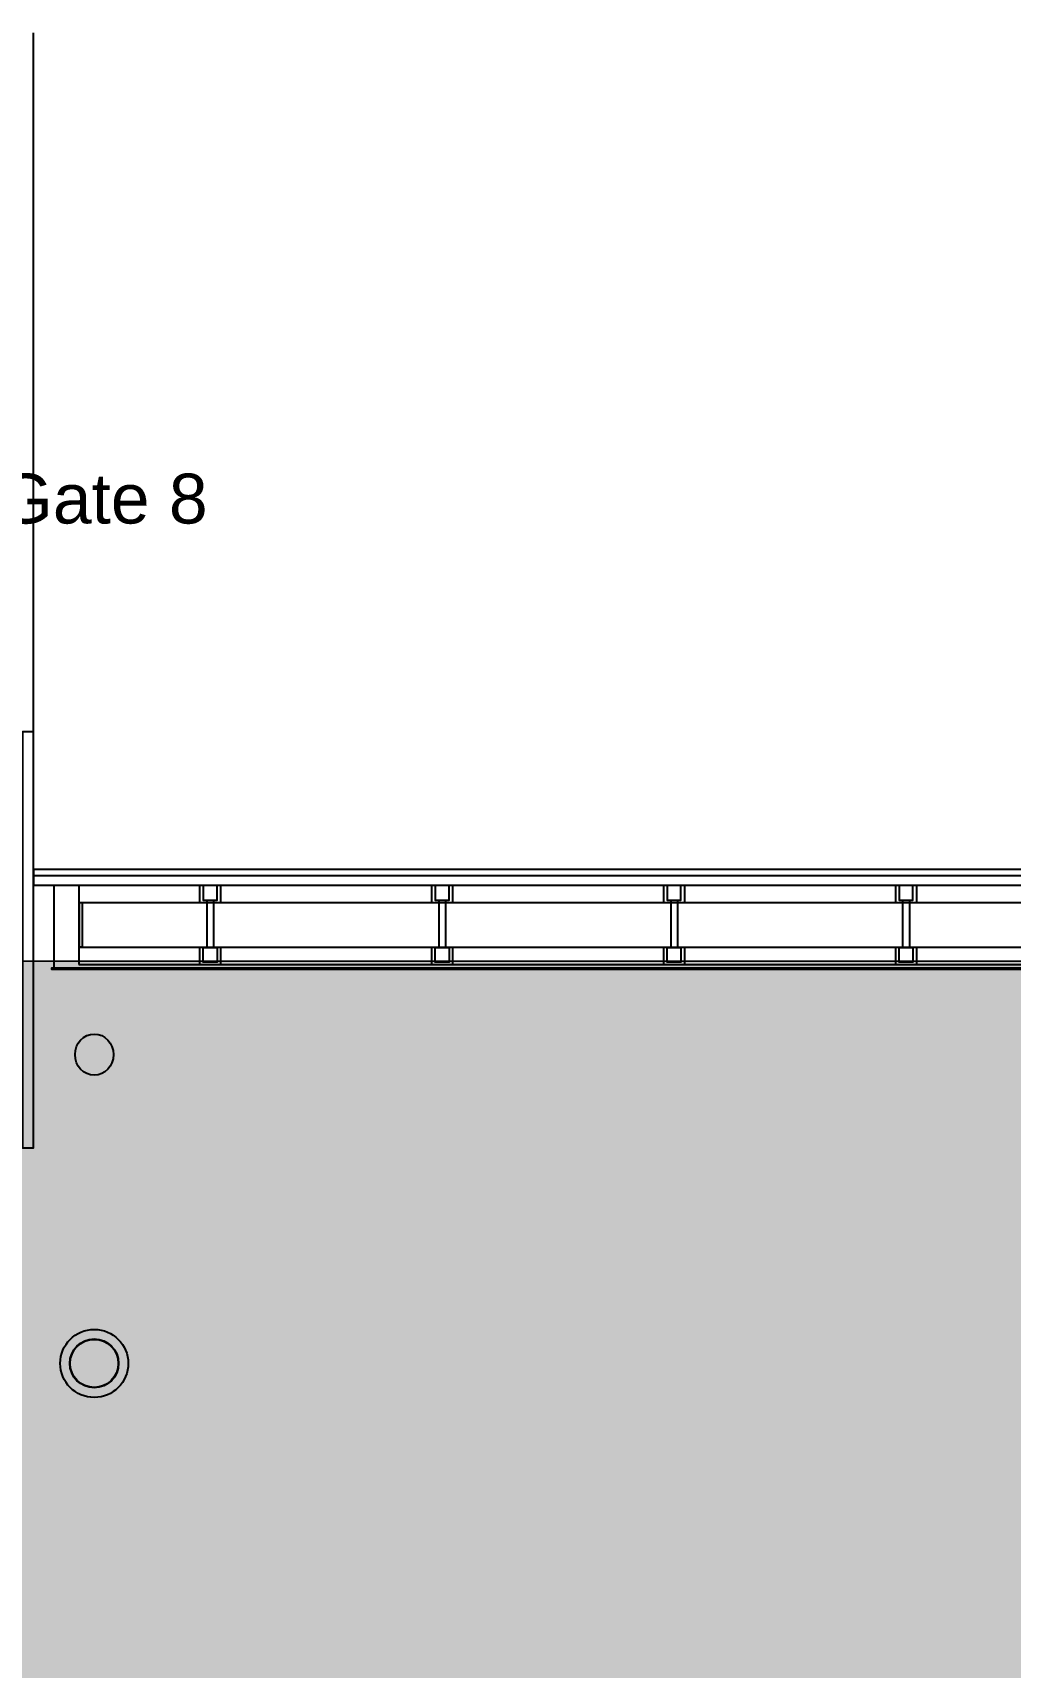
# Model space of a CAD drawing. Header units: metres. Extents: x 19 to 194, y 62 to 154.
# Drawn here: x 42.23 to 56.45, y 129.13 to 152.9 of the extents above; entities that cross this region are included whole.
import ezdxf

# ---------------------------------------------------------------- set-up
doc = ezdxf.new("R2010")
doc.units = ezdxf.units.M
doc.header["$MEASUREMENT"] = 0
doc.layers.add('ALL', color=7, linetype='Continuous')
doc.layers.add('ALL4', color=7, linetype='Continuous')
doc.styles.add('Arial', font='Arial.ttf')

msp = doc.modelspace()

# ---------------------------------------------------------------- hatches: boundary and pattern name
at = {"layer": 'ALL4', "lineweight": 0, "true_color": 0xe6e6e6, "transparency": 33554687}
h = msp.add_hatch(color=254, dxfattribs=at)
h.dxf.hatch_style = 1
h.paths.add_polyline_path([(181.2945, 128.8704), (187.0549, 128.8704), (187.0549, 139.3912), (29.3495, 139.4008), (29.3495, 127.8507), (32.7796, 127.8507), (32.7295, 82.9907), (29.3495, 82.9907), (29.3495, 69.8204), (187.0545, 69.8204), (187.0545, 83.1151), (181.2945, 83.1151)])

# ---------------------------------------------------------------- linework, layer by layer
at = {"layer": 'ALL', "color": 18, "lineweight": 25, "true_color": 0x000000}
for points in [[(42.2431, 142.7352), (42.0801, 142.7352), (42.0801, 136.6865), (42.2431, 136.6865), (42.2431, 152.8999)], [(70.4701, 140.7052), (70.4701, 140.7302), (42.2431, 140.7303), (42.2431, 140.5003)], [(42.5401, 139.3004), (42.5401, 140.5003)], [(42.9001, 140.5003), (42.9001, 140.2503), (70.3501, 140.2502), (70.3501, 140.5002)], [(44.6626, 140.2503), (44.6626, 140.5003)], [(44.9626, 140.5003), (44.9626, 140.2503)], [(48.0376, 140.2503), (48.0376, 140.5003)], [(48.3376, 140.5003), (48.3376, 140.2503)], [(51.4126, 140.2503), (51.4126, 140.5003)], [(51.7126, 140.5003), (51.7126, 140.2503)], [(54.7876, 140.2503), (54.7876, 140.5003)], [(55.0876, 140.5003), (55.0876, 140.2503)], [(44.7626, 140.2853), (44.7626, 139.6003)], [(44.8626, 140.2853), (44.8626, 139.6003)], [(48.1376, 140.2853), (48.1376, 139.6003)], [(48.2376, 140.2853), (48.2376, 139.6003)], [(51.5126, 140.2853), (51.5126, 139.6003)], [(51.6126, 140.2853), (51.6126, 139.6003)], [(54.8876, 140.2853), (54.8876, 139.6003)], [(54.9876, 140.2853), (54.9876, 139.6003)], [(44.6626, 139.3503), (44.6626, 139.6003)], [(44.9626, 139.6003), (44.9626, 139.3503)], [(48.0376, 139.3503), (48.0376, 139.6003)], [(48.3376, 139.6003), (48.3376, 139.3503)], [(51.4126, 139.3503), (51.4126, 139.6003)], [(51.7126, 139.6003), (51.7126, 139.3503)], [(54.7876, 139.3503), (54.7876, 139.6003)], [(55.0876, 139.6003), (55.0876, 139.3503)]]:
    msp.add_lwpolyline(points, dxfattribs=at)
for points in [[(42.2431, 140.5003), (42.2431, 140.6453), (70.5301, 140.6452), (70.5301, 140.8502), (70.6101, 140.8502), (70.6101, 140.5002)], [(44.7126, 140.5003), (44.7126, 140.2853), (44.9126, 140.2853), (44.9126, 140.5003)], [(48.0876, 140.5003), (48.0876, 140.2853), (48.2876, 140.2853), (48.2876, 140.5003)], [(51.4626, 140.5003), (51.4626, 140.2853), (51.6626, 140.2853), (51.6626, 140.5003)], [(54.8376, 140.5003), (54.8376, 140.2853), (55.0376, 140.2853), (55.0376, 140.5003)], [(42.9051, 139.6053), (42.9051, 140.2453), (42.9001, 140.2453), (42.9001, 139.6053)], [(42.9551, 139.6053), (42.9551, 140.2453), (42.9051, 140.2453), (42.9051, 139.6053)], [(42.9001, 139.3503), (70.3501, 139.3502), (70.3501, 139.6002), (42.9001, 139.6003)], [(44.9126, 139.6003), (44.9126, 139.3853), (44.7126, 139.3853), (44.7126, 139.6003)], [(48.2876, 139.6003), (48.2876, 139.3853), (48.0876, 139.3853), (48.0876, 139.6003)], [(51.6626, 139.6003), (51.6626, 139.3853), (51.4626, 139.3853), (51.4626, 139.6003)], [(55.0376, 139.6003), (55.0376, 139.3853), (54.8376, 139.3853), (54.8376, 139.6003)], [(42.8001, 139.3004), (70.6751, 139.3003), (70.6751, 139.2803), (42.8001, 139.2804), (42.5101, 139.2804), (42.5101, 139.3004), (42.8001, 139.3004)]]:
    msp.add_lwpolyline(points, close=True, dxfattribs=at)
for radius in [0.495, 0.355, 0.35]:
    msp.add_circle((43.1251, 133.5503), radius, dxfattribs=at)
msp.add_ellipse((43.1251, 138.0399), major_axis=(0, -0.2999), ratio=0.9320553, dxfattribs=at)
at = {"layer": 'ALL4', "color": 18, "lineweight": 25, "true_color": 0x000000}
for points in [[(42.2431, 142.7352), (42.0801, 142.7352), (42.0801, 136.6865), (42.2431, 136.6865), (42.2431, 152.8999)], [(70.4701, 140.7052), (70.4701, 140.7302), (42.2431, 140.7303), (42.2431, 140.5003)], [(42.5401, 139.3004), (42.5401, 140.5003)], [(42.9001, 140.5003), (42.9001, 140.2503), (70.3501, 140.2502), (70.3501, 140.5002)], [(44.6626, 140.2503), (44.6626, 140.5003)], [(44.9626, 140.5003), (44.9626, 140.2503)], [(48.0376, 140.2503), (48.0376, 140.5003)], [(48.3376, 140.5003), (48.3376, 140.2503)], [(51.4126, 140.2503), (51.4126, 140.5003)], [(51.7126, 140.5003), (51.7126, 140.2503)], [(54.7876, 140.2503), (54.7876, 140.5003)], [(55.0876, 140.5003), (55.0876, 140.2503)], [(44.7626, 140.2853), (44.7626, 139.6003)], [(44.8626, 140.2853), (44.8626, 139.6003)], [(48.1376, 140.2853), (48.1376, 139.6003)], [(48.2376, 140.2853), (48.2376, 139.6003)], [(51.5126, 140.2853), (51.5126, 139.6003)], [(51.6126, 140.2853), (51.6126, 139.6003)], [(54.8876, 140.2853), (54.8876, 139.6003)], [(54.9876, 140.2853), (54.9876, 139.6003)], [(44.6626, 139.3503), (44.6626, 139.6003)], [(44.9626, 139.6003), (44.9626, 139.3503)], [(48.0376, 139.3503), (48.0376, 139.6003)], [(48.3376, 139.6003), (48.3376, 139.3503)], [(51.4126, 139.3503), (51.4126, 139.6003)], [(51.7126, 139.6003), (51.7126, 139.3503)], [(54.7876, 139.3503), (54.7876, 139.6003)], [(55.0876, 139.6003), (55.0876, 139.3503)]]:
    msp.add_lwpolyline(points, dxfattribs=at)
for points in [[(42.2431, 140.5003), (42.2431, 140.6453), (70.5301, 140.6452), (70.5301, 140.8502), (70.6101, 140.8502), (70.6101, 140.5002)], [(44.7126, 140.5003), (44.7126, 140.2853), (44.9126, 140.2853), (44.9126, 140.5003)], [(48.0876, 140.5003), (48.0876, 140.2853), (48.2876, 140.2853), (48.2876, 140.5003)], [(51.4626, 140.5003), (51.4626, 140.2853), (51.6626, 140.2853), (51.6626, 140.5003)], [(54.8376, 140.5003), (54.8376, 140.2853), (55.0376, 140.2853), (55.0376, 140.5003)], [(42.9051, 139.6053), (42.9051, 140.2453), (42.9001, 140.2453), (42.9001, 139.6053)], [(42.9551, 139.6053), (42.9551, 140.2453), (42.9051, 140.2453), (42.9051, 139.6053)], [(42.9001, 139.3503), (70.3501, 139.3502), (70.3501, 139.6002), (42.9001, 139.6003)], [(44.9126, 139.6003), (44.9126, 139.3853), (44.7126, 139.3853), (44.7126, 139.6003)], [(48.2876, 139.6003), (48.2876, 139.3853), (48.0876, 139.3853), (48.0876, 139.6003)], [(51.6626, 139.6003), (51.6626, 139.3853), (51.4626, 139.3853), (51.4626, 139.6003)], [(55.0376, 139.6003), (55.0376, 139.3853), (54.8376, 139.3853), (54.8376, 139.6003)], [(42.8001, 139.3004), (70.6751, 139.3003), (70.6751, 139.2803), (42.8001, 139.2804), (42.5101, 139.2804), (42.5101, 139.3004), (42.8001, 139.3004)]]:
    msp.add_lwpolyline(points, close=True, dxfattribs=at)
at = {"layer": 'ALL4', "color": 254, "lineweight": 0, "true_color": 0xe6e6e6, "transparency": 33554687}
msp.add_lwpolyline([(181.2945, 128.8704), (187.0549, 128.8704), (187.0549, 139.3912), (29.3495, 139.4008), (29.3495, 127.8507), (32.7796, 127.8507), (32.7295, 82.9907), (29.3495, 82.9907), (29.3495, 69.8204), (187.0545, 69.8204), (187.0545, 83.1151), (181.2945, 83.1151)], close=True, dxfattribs=at)
at = {"layer": 'ALL4', "color": 254, "lineweight": 25, "true_color": 0xe6e6e6}
msp.add_lwpolyline([(181.2945, 128.8704), (187.0549, 128.8704), (187.0549, 139.3912), (29.3495, 139.4008), (29.3495, 127.8507), (32.7796, 127.8507), (32.7295, 82.9907), (29.3495, 82.9907), (29.3495, 69.8204), (187.0545, 69.8204), (187.0545, 83.1151), (181.2945, 83.1151)], close=True, dxfattribs=at)
at = {"layer": 'ALL4', "color": 18, "lineweight": 25, "true_color": 0x000000}
for radius in [0.495, 0.355, 0.35]:
    msp.add_circle((43.1251, 133.5503), radius, dxfattribs=at)
msp.add_ellipse((43.1251, 138.0399), major_axis=(0, -0.2999), ratio=0.9320553, dxfattribs=at)

# ---------------------------------------------------------------- texts
at = {"layer": 'ALL', "color": 18, "true_color": 0x000000, "style": 'Arial'}
msp.add_text('| Gate 8', height=0.725, dxfattribs=at).set_placement((41.1908, 145.763))
at = {"layer": 'ALL4', "color": 18, "true_color": 0x000000, "style": 'Arial'}
msp.add_text('| Gate 8', height=0.725, dxfattribs=at).set_placement((41.1908, 145.763))

doc.saveas('drawing.dxf')
